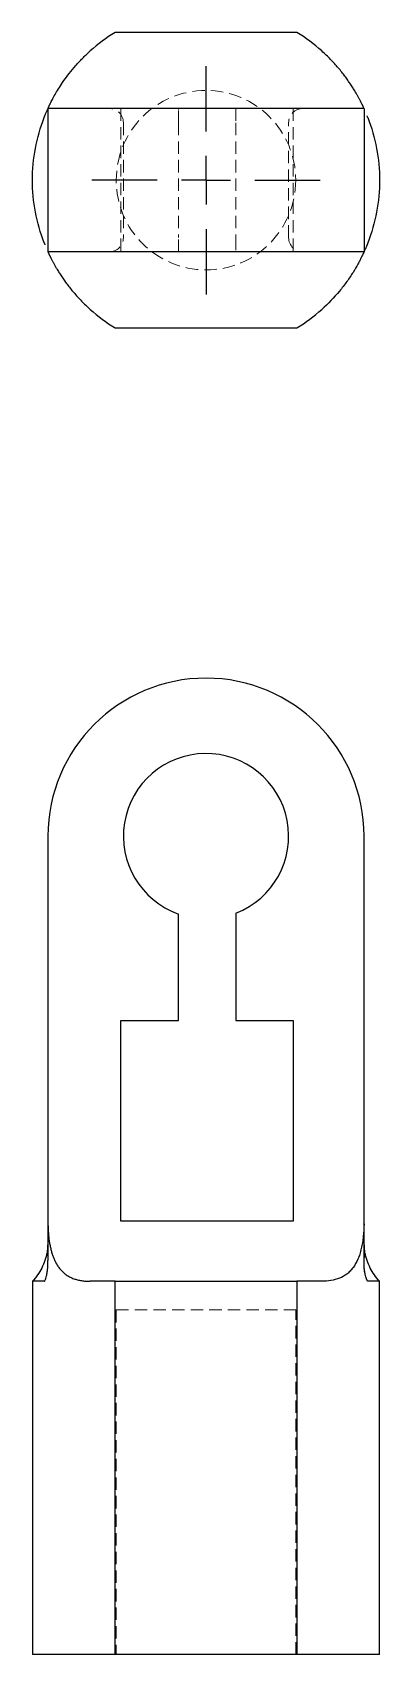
# Model space of a CAD drawing. Header units: millimetres. Extents: x 65 to 238, y 7 to 173.
# Drawn here: x 65.2 to 100.8, y 7 to 173.1 of the extents above.
import ezdxf

# ---------------------------------------------------------------- set-up
doc = ezdxf.new("R2010")
doc.units = ezdxf.units.MM
doc.linetypes.add('HIDDEN', pattern=[1.905, 1.27, -0.635])
doc.layers.add('10', color=7, linetype='Continuous')

# ---------------------------------------------------------------- blocks, each defined once
blk = doc.blocks.new('SW_CENTERMARKSYMBOL_0')
at = {"layer": '10', "color": 0}
for p, q in [((0, 5), (0, 11.69)), ((0, 0), (0, 2.5)), ((-5, 0), (-11.69, 0)), ((0, 0), (-2.5, 0)), ((0, 0), (0, -2.5)), ((0, 0), (2.5, 0)), ((5, 0), (11.69, 0)), ((0, -5), (0, -11.69))]:
    blk.add_line(p, q, dxfattribs=at)

msp = doc.modelspace()

# ---------------------------------------------------------------- linework, layer by layer
at = {"color": 7, "linetype": 'Continuous', "lineweight": 25}
for p, q in [((92.31, 173.13), (73.69, 173.13)), ((66.82, 165.35), (66.82, 150.65)), ((99.18, 165.35), (66.82, 165.35)), ((99.18, 165.35), (99.18, 150.65)), ((99.18, 150.65), (66.82, 150.65)), ((73.69, 142.87), (92.31, 142.87)), ((66.82, 90.82), (66.82, 51.12)), ((99.18, 51.12), (99.18, 90.82)), ((80.17, 71.95), (80.17, 81.31)), ((86.06, 81.38), (86.06, 71.95)), ((74.29, 71.95), (80.17, 71.95)), ((74.29, 51.37), (74.29, 71.95)), ((86.06, 71.95), (91.94, 71.95)), ((91.94, 71.95), (91.94, 51.37)), ((66.82, 51.12), (66.82, 47.37)), ((91.94, 51.37), (74.29, 51.37)), ((99.18, 47.37), (99.18, 51.12)), ((65.23, 45.24), (65.23, 7)), ((73.69, 45.24), (71.14, 45.24)), ((73.69, 7), (73.69, 45.24)), ((73.69, 45.24), (92.31, 45.24)), ((92.31, 45.24), (92.31, 7)), ((94.86, 45.24), (92.31, 45.24)), ((100.77, 7), (100.77, 45.24)), ((73.69, 7), (65.23, 7)), ((92.31, 7), (73.69, 7)), ((100.77, 7), (92.31, 7))]:
    msp.add_line(p, q, dxfattribs=at)
at = {"color": 7, "linetype": 'HIDDEN', "lineweight": 18}
for p, q in [((74.29, 165.35), (74.29, 150.65)), ((80.17, 165.35), (80.17, 165.25)), ((86.06, 165.35), (86.06, 165.25)), ((91.94, 165.35), (91.94, 150.65)), ((99.18, 165.35), (99.18, 165.35)), ((99.18, 165.35), (99.18, 165.35)), ((99.18, 165.34), (99.18, 165.27)), ((74.54, 163.88), (74.54, 152.12)), ((80.17, 163.88), (80.17, 152.12)), ((86.06, 163.88), (86.06, 152.12)), ((91.46, 152.12), (91.46, 163.88)), ((66.82, 150.66), (66.82, 150.75)), ((99.18, 150.65), (99.18, 150.65)), ((66.72, 48.13), (66.82, 49.26)), ((99.18, 49.26), (99.28, 48.13)), ((73.81, 42.29), (92.19, 42.29)), ((73.81, 42.29), (73.81, 7)), ((92.19, 7), (92.19, 42.29))]:
    msp.add_line(p, q, dxfattribs=at)
msp.add_circle((83, 158), 9.19, dxfattribs=at)
at = {"color": 7, "linetype": 'Continuous', "lineweight": 25}
for centre, radius, start, end in [((83, 158), 17.77, 121.604, 131.8542), ((83, 158), 17.77, 48.1458, 58.396), ((83, 158), 17.77, 228.1458, 238.396), ((83, 158), 17.77, 301.604, 311.8542), ((83, 90.82), 16.18, 360, 180), ((83, 90.82), 8.46, 291.1926, 250.4793)]:
    msp.add_arc(centre, radius, start, end, dxfattribs=at)
at = {"color": 7, "linetype": 'HIDDEN', "lineweight": 18}
for centre, start, end in [((73.07, 163.88), 0, 90), ((92.93, 163.88), 90, 180), ((73.07, 152.12), 270, 0), ((92.93, 152.12), 180, 270)]:
    msp.add_arc(centre, 1.47, start, end, dxfattribs=at)
at = {"color": 7, "linetype": 'Continuous', "lineweight": 25}
for points, knots in [([(66.82, 165.35), (66.82, 165.35), (66.82, 165.36), (66.83, 165.37), (66.84, 165.4), (66.86, 165.43), (66.88, 165.48), (66.91, 165.53), (66.94, 165.6), (66.97, 165.67), (67.01, 165.76), (67.06, 165.85), (67.15, 166.04), (67.32, 166.37), (67.61, 166.89), (67.98, 167.51), (68.44, 168.2), (69, 168.96), (69.53, 169.6), (69.99, 170.11), (70.35, 170.49), (70.74, 170.86), (71.01, 171.11), (71.14, 171.24)], [0, 0, 0, 0, 0.023635, 0.047069, 0.070348, 0.093523, 0.116643, 0.139758, 0.162918, 0.186174, 0.209574, 0.233168, 0.257001, 0.340157, 0.423762, 0.509838, 0.601911, 0.697558, 0.798613, 0.846374, 0.895776, 0.946947, 1, 1, 1, 1]), ([(99.18, 165.35), (99.18, 165.35), (99.18, 165.36), (99.17, 165.37), (99.16, 165.39), (99.14, 165.42), (99.13, 165.47), (99.1, 165.51), (99.08, 165.57), (99.05, 165.64), (99.01, 165.71), (98.97, 165.79), (98.93, 165.88), (98.88, 165.97), (98.83, 166.07), (98.78, 166.18), (98.72, 166.29), (98.65, 166.41), (98.59, 166.53), (98.52, 166.66), (98.44, 166.79), (98.36, 166.93), (98.24, 167.14), (98.06, 167.44), (97.81, 167.82), (97.53, 168.23), (97.23, 168.65), (96.9, 169.07), (96.54, 169.51), (96.16, 169.94), (95.75, 170.38), (95.32, 170.81), (95.01, 171.09), (94.86, 171.24)], [0, 0, 0, 0, 0.022298, 0.044461, 0.066497, 0.088413, 0.110216, 0.131913, 0.153511, 0.175019, 0.196443, 0.217791, 0.239071, 0.260291, 0.281458, 0.302581, 0.323667, 0.344725, 0.365763, 0.386788, 0.407809, 0.428834, 0.449871, 0.501408, 0.553403, 0.605983, 0.65927, 0.71338, 0.768426, 0.824513, 0.881742, 0.940208, 1, 1, 1, 1]), ([(66.43, 164.41), (66.43, 164.42), (66.44, 164.45), (66.46, 164.48), (66.47, 164.53), (66.49, 164.57), (66.52, 164.63), (66.55, 164.71), (66.59, 164.82), (66.65, 164.95), (66.71, 165.09), (66.76, 165.21), (66.78, 165.26), (66.79, 165.28)], [0, 0, 0, 0, 0.02071, 0.044747, 0.072593, 0.104557, 0.140845, 0.209351, 0.28313, 0.434503, 0.599197, 0.79612, 1, 1, 1, 1]), ([(99.57, 164.41), (99.57, 164.42), (99.56, 164.45), (99.53, 164.52), (99.51, 164.58), (99.49, 164.61)], [0, 0, 0, 0, 0.117876, 0.447642, 1, 1, 1, 1]), ([(66.43, 151.59), (65.64, 153.63), (65.23, 155.81), (65.23, 160.19), (65.64, 162.37), (66.43, 164.41)], [0, 0, 0, 0, 0.5, 0.5, 1, 1, 1, 1]), ([(99.57, 164.41), (100.36, 162.37), (100.77, 160.19), (100.77, 155.81), (100.36, 153.63), (99.57, 151.59)], [0, 0, 0, 0, 0.5, 0.5, 1, 1, 1, 1]), ([(66.43, 151.59), (66.43, 151.58), (66.44, 151.55), (66.47, 151.48), (66.49, 151.42), (66.51, 151.39)], [0, 0, 0, 0, 0.118107, 0.447864, 1, 1, 1, 1]), ([(99.57, 151.59), (99.57, 151.58), (99.56, 151.55), (99.54, 151.52), (99.53, 151.47), (99.51, 151.43), (99.48, 151.37), (99.45, 151.29), (99.41, 151.18), (99.35, 151.05), (99.29, 150.91), (99.24, 150.79), (99.22, 150.74), (99.21, 150.72)], [0, 0, 0, 0, 0.02071, 0.044747, 0.072593, 0.104557, 0.140845, 0.209351, 0.28313, 0.434503, 0.599197, 0.79612, 1, 1, 1, 1]), ([(66.82, 150.65), (66.82, 150.65), (66.82, 150.64), (66.83, 150.63), (66.84, 150.61), (66.86, 150.58), (66.87, 150.53), (66.9, 150.49), (66.92, 150.43), (66.95, 150.36), (66.99, 150.29), (67.03, 150.21), (67.07, 150.12), (67.12, 150.03), (67.17, 149.93), (67.22, 149.82), (67.28, 149.71), (67.35, 149.59), (67.41, 149.47), (67.48, 149.34), (67.56, 149.21), (67.64, 149.07), (67.76, 148.86), (67.94, 148.56), (68.19, 148.18), (68.47, 147.77), (68.77, 147.35), (69.1, 146.93), (69.46, 146.49), (69.84, 146.06), (70.25, 145.62), (70.68, 145.19), (70.99, 144.91), (71.14, 144.76)], [0, 0, 0, 0, 0.022298, 0.044461, 0.066497, 0.088413, 0.110216, 0.131913, 0.153511, 0.175019, 0.196443, 0.217791, 0.239071, 0.260291, 0.281458, 0.302581, 0.323667, 0.344725, 0.365763, 0.386788, 0.407809, 0.428834, 0.449871, 0.501408, 0.553403, 0.605983, 0.65927, 0.71338, 0.768426, 0.824513, 0.881742, 0.940208, 1, 1, 1, 1]), ([(99.18, 150.65), (99.18, 150.65), (99.15, 150.6), (99.09, 150.45), (99.06, 150.39), (98.99, 150.25), (98.95, 150.17), (98.86, 149.98), (98.81, 149.88), (98.69, 149.66), (98.62, 149.53), (98.41, 149.15), (98.25, 148.87), (97.96, 148.41), (97.86, 148.26), (97.65, 147.94), (97.54, 147.78), (97.19, 147.29), (96.93, 146.96), (96.11, 145.98), (95.51, 145.35), (94.86, 144.76)], [0, 0, 0, 0, 0.125, 0.125, 0.1875, 0.1875, 0.25, 0.25, 0.3125, 0.3125, 0.375, 0.375, 0.5, 0.5, 0.5625, 0.5625, 0.625, 0.625, 0.75, 0.75, 1, 1, 1, 1]), ([(80.17, 81.31), (80.17, 81.34), (80.17, 81.41), (80.17, 81.54), (80.17, 81.7), (80.17, 81.93), (80.17, 82.17), (80.17, 82.39), (80.17, 82.57), (80.18, 82.7), (80.18, 82.79), (80.17, 82.84), (80.17, 82.85), (80.17, 82.85)], [0, 0, 0, 0, 0.03656, 0.090574, 0.161978, 0.250691, 0.389528, 0.500828, 0.610845, 0.715533, 0.815131, 0.909873, 1, 1, 1, 1]), ([(86.06, 82.94), (86.06, 82.94), (86.06, 82.94), (86.06, 82.92), (86.06, 82.89), (86.06, 82.85), (86.06, 82.8), (86.06, 82.74), (86.06, 82.66), (86.06, 82.57), (86.06, 82.44), (86.06, 82.24), (86.06, 81.98), (86.06, 81.73), (86.06, 81.53), (86.06, 81.42), (86.06, 81.38)], [0, 0, 0, 0, 0.049382, 0.100171, 0.152419, 0.206177, 0.261492, 0.318411, 0.376983, 0.437257, 0.499283, 0.610565, 0.74938, 0.862483, 0.946091, 1, 1, 1, 1]), ([(66.82, 51.12), (66.82, 51.04), (66.82, 50.88), (66.83, 50.65), (66.84, 50.42), (66.86, 50.19), (66.87, 49.97), (66.9, 49.74), (66.92, 49.52), (66.95, 49.31), (66.99, 49.1), (67.03, 48.89), (67.07, 48.69), (67.12, 48.49), (67.17, 48.3), (67.22, 48.11), (67.28, 47.93), (67.35, 47.75), (67.41, 47.58), (67.48, 47.42), (67.56, 47.26), (67.64, 47.1), (67.76, 46.89), (67.94, 46.62), (68.19, 46.32), (68.47, 46.05), (68.77, 45.83), (69.1, 45.64), (69.46, 45.49), (69.84, 45.37), (70.25, 45.29), (70.68, 45.24), (70.99, 45.24), (71.14, 45.24)], [0, 0, 0, 0, 0.022298, 0.044461, 0.066497, 0.088413, 0.110216, 0.131913, 0.153511, 0.175019, 0.196443, 0.217791, 0.239071, 0.260291, 0.281458, 0.302581, 0.323667, 0.344725, 0.365763, 0.386788, 0.407809, 0.428834, 0.449871, 0.501408, 0.553403, 0.605983, 0.65927, 0.71338, 0.768426, 0.824513, 0.881742, 0.940208, 1, 1, 1, 1]), ([(99.18, 51.12), (99.18, 50.67), (99.15, 50.24), (99.09, 49.6), (99.06, 49.39), (98.99, 48.98), (98.95, 48.78), (98.86, 48.39), (98.81, 48.2), (98.69, 47.84), (98.62, 47.67), (98.41, 47.18), (98.25, 46.88), (97.96, 46.5), (97.86, 46.38), (97.65, 46.16), (97.54, 46.06), (97.19, 45.79), (96.93, 45.65), (96.11, 45.32), (95.51, 45.24), (94.86, 45.24)], [0, 0, 0, 0, 0.125, 0.125, 0.1875, 0.1875, 0.25, 0.25, 0.3125, 0.3125, 0.375, 0.375, 0.5, 0.5, 0.5625, 0.5625, 0.625, 0.625, 0.75, 0.75, 1, 1, 1, 1]), ([(99.27, 48.19), (99.26, 48.25), (99.24, 48.35), (99.22, 48.37), (99.22, 48.38)], [0, 0, 0, 0, 0.504242, 1, 1, 1, 1]), ([(66.72, 48.16), (66.66, 47.89), (66.53, 47.35), (66.2, 46.58), (65.77, 45.86), (65.41, 45.44), (65.23, 45.24)], [0, 0, 0, 0, 0.2499428, 0.4999325, 0.7499065, 1, 1, 1, 1]), ([(66.43, 45.24), (66.43, 45.24), (66.44, 45.24), (66.47, 45.26), (66.51, 45.32), (66.57, 45.44), (66.64, 45.66), (66.69, 45.89), (66.73, 46.09), (66.75, 46.24), (66.77, 46.38), (66.78, 46.51), (66.8, 46.64), (66.8, 46.77), (66.81, 46.88), (66.82, 46.98), (66.82, 47.08), (66.82, 47.16), (66.82, 47.22), (66.82, 47.28), (66.82, 47.32), (66.82, 47.34), (66.82, 47.36), (66.82, 47.36)], [0, 0, 0, 0, 0.010856, 0.041164, 0.091912, 0.167014, 0.27329, 0.419261, 0.482188, 0.543535, 0.602781, 0.659416, 0.712953, 0.762943, 0.808973, 0.850675, 0.887721, 0.919831, 0.946766, 0.968337, 0.984404, 0.994905, 1, 1, 1, 1]), ([(99.57, 45.24), (99.57, 45.24), (99.56, 45.24), (99.54, 45.25), (99.53, 45.27), (99.51, 45.3), (99.48, 45.34), (99.45, 45.4), (99.41, 45.52), (99.35, 45.7), (99.29, 45.96), (99.24, 46.26), (99.2, 46.61), (99.18, 46.98), (99.18, 47.23), (99.18, 47.37)], [0, 0, 0, 0, 0.014379, 0.031069, 0.050403, 0.072596, 0.097792, 0.145357, 0.196583, 0.301685, 0.416036, 0.552764, 0.694322, 0.842797, 1, 1, 1, 1]), ([(100.77, 45.24), (100.59, 45.44), (100.23, 45.86), (99.8, 46.58), (99.47, 47.35), (99.34, 47.89), (99.28, 48.16)], [0, 0, 0, 0, 0.250093, 0.500067, 0.750057, 1, 1, 1, 1])]:
    msp.add_open_spline(points, degree=3, knots=knots, dxfattribs=at)
at = {"color": 7, "linetype": 'HIDDEN', "lineweight": 18}
for points, knots in [([(66.82, 163.62), (66.82, 163.9), (66.82, 164.53), (66.82, 165.05), (66.82, 165.33)], [0, 0, 0, 0, 0.457857, 1, 1, 1, 1]), ([(80.17, 163.88), (80.17, 163.92), (80.17, 164), (80.17, 164.12), (80.18, 164.24), (80.18, 164.36), (80.18, 164.48), (80.18, 164.6), (80.17, 164.72), (80.17, 164.83), (80.17, 164.96), (80.17, 165.11), (80.17, 165.25), (80.17, 165.32), (80.17, 165.35), (80.17, 165.35), (80.17, 165.35)], [0, 0, 0, 0, 0.049528, 0.100448, 0.152806, 0.206642, 0.261996, 0.31891, 0.377423, 0.437576, 0.499412, 0.610623, 0.749473, 0.863872, 0.947445, 1, 1, 1, 1]), ([(86.06, 165.35), (86.06, 165.35), (86.06, 165.35), (86.06, 165.34), (86.06, 165.31), (86.06, 165.24), (86.06, 165.12), (86.06, 164.94), (86.06, 164.75), (86.06, 164.54), (86.06, 164.32), (86.06, 164.1), (86.06, 163.95), (86.06, 163.88)], [0, 0, 0, 0, 0.037696, 0.092107, 0.163165, 0.250783, 0.389586, 0.500958, 0.611267, 0.716043, 0.81557, 0.910126, 1, 1, 1, 1]), ([(80.17, 150.65), (80.17, 150.65), (80.17, 150.65), (80.17, 150.66), (80.17, 150.69), (80.17, 150.76), (80.17, 150.89), (80.17, 151.06), (80.17, 151.25), (80.18, 151.46), (80.18, 151.68), (80.17, 151.9), (80.17, 152.05), (80.17, 152.12)], [0, 0, 0, 0, 0.03656, 0.090574, 0.161978, 0.250691, 0.389528, 0.500828, 0.610845, 0.715533, 0.815131, 0.909873, 1, 1, 1, 1]), ([(86.06, 152.12), (86.06, 152.08), (86.06, 152), (86.06, 151.88), (86.06, 151.76), (86.06, 151.64), (86.06, 151.51), (86.06, 151.4), (86.06, 151.28), (86.06, 151.17), (86.06, 151.04), (86.06, 150.88), (86.06, 150.75), (86.06, 150.68), (86.06, 150.65), (86.06, 150.65), (86.06, 150.65)], [0, 0, 0, 0, 0.049382, 0.100171, 0.152419, 0.206177, 0.261492, 0.318411, 0.376983, 0.437257, 0.499283, 0.610565, 0.74938, 0.862483, 0.946091, 1, 1, 1, 1]), ([(99.18, 152.4), (99.18, 152.1), (99.18, 151.47), (99.18, 150.95), (99.18, 150.67)], [0, 0, 0, 0, 0.474751, 1, 1, 1, 1]), ([(66.81, 46.84), (66.81, 46.91), (66.8, 47.22), (66.8, 47.59), (66.78, 47.98), (66.76, 48.18), (66.75, 48.24), (66.74, 48.22), (66.74, 48.22)], [0, 0, 0, 0, 0.055598, 0.248791, 0.44353, 0.708694, 0.978229, 1, 1, 1, 1]), ([(66.82, 47.24), (66.82, 47.42), (66.82, 47.79), (66.81, 48.09), (66.8, 48.27), (66.79, 48.35), (66.78, 48.33), (66.78, 48.33)], [0, 0, 0, 0, 0.220806, 0.450428, 0.680256, 0.98378, 1, 1, 1, 1]), ([(99.22, 48.38), (99.22, 48.38), (99.21, 48.39), (99.2, 48.33), (99.18, 48.12), (99.18, 47.79), (99.18, 47.43), (99.18, 47.25)], [0, 0, 0, 0, 0.0093768, 0.3179896, 0.5473028, 0.7762091, 1, 1, 1, 1]), ([(99.27, 48.18), (99.27, 48.18), (99.26, 48.19), (99.24, 48.12), (99.22, 47.93), (99.21, 47.58), (99.2, 47.21), (99.19, 46.91), (99.19, 46.84)], [0, 0, 0, 0, 0.002974, 0.273557, 0.544351, 0.74573, 0.943368, 1, 1, 1, 1]), ([(66.7, 45.95), (66.74, 46.16), (66.81, 46.62), (66.82, 47.11), (66.82, 47.37)], [0, 0, 0, 0, 0.475211, 1, 1, 1, 1]), ([(99.3, 45.94), (99.26, 46.16), (99.19, 46.58), (99.19, 47.03), (99.18, 47.25)], [0, 0, 0, 0, 0.517776, 1, 1, 1, 1])]:
    msp.add_open_spline(points, degree=3, knots=knots, dxfattribs=at)
at = {"color": 7, "linetype": 'Continuous', "lineweight": 25}
for points in [[(66.43, 45.24), (65.64, 45.24), (65.23, 45.24), (65.23, 45.24)], [(100.77, 45.24), (100.77, 45.24), (100.36, 45.24), (99.57, 45.24)]]:
    msp.add_open_spline(points, degree=3, dxfattribs=at)

# ---------------------------------------------------------------- block references
at = {"layer": '10'}
msp.add_blockref('SW_CENTERMARKSYMBOL_0', (83, 158), dxfattribs=at)

doc.saveas('drawing.dxf')
